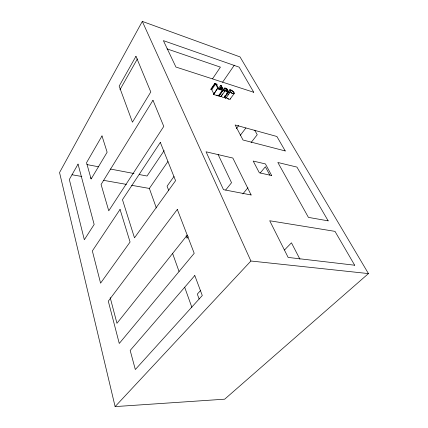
<?xml version="1.0" encoding="UTF-8"?>
<svg xmlns="http://www.w3.org/2000/svg" width="428" height="428" viewBox="0 0 428 428"><rect width="100%" height="100%" fill="white"/><g stroke="black" fill="none" stroke-linecap="round" stroke-linejoin="round"><path stroke-width="0.64" d="M220.693 85.311L221.03 85.942L221.736 86.167L221.41 85.541L220.693 85.311L218.574 88.387M234.175 93.614L234.298 93.299A3.547 1.412 36.1 0 0 233.672 91.806L230.665 89.698L229.627 89.596L229.205 90.083C229.585 92.138 231.837 93.775 233.875 93.796L234.175 93.614L229.911 99.35L228.242 99.023L226.369 97.718M230.211 99.168L230.339 98.841M142.31 21.4L59.551 172.554L115.116 406.6L224.689 399.18L368.449 273.588L240.022 56.908L142.31 21.4L250.91 261.01L368.449 273.588M119.958 89.698L137.409 58.887M164.17 150.597L147.034 176.02L139.202 174.528M212.582 78.747L220.404 67.142L167.048 48.894M213.93 94.053L211.716 89.687L210.876 89.168L214.749 83.476L216.9 84.161L216.327 85.445M211.047 89.5L214.926 83.808L214.749 83.476M211.716 89.687L215.6 83.995L214.926 83.808M216.194 85.193L216.9 84.161M220.479 89.655L221.19 88.628L221.517 88.73L222.298 90.292L218.36 95.952L213.62 94.502L217.413 88.543L217.879 88.484L215.6 83.995M213.62 94.502L217.413 88.543M156.332 207.944L149.361 188.443L167.947 161.479M222.576 82.224L234.335 65.163M219.168 89.377L220.944 86.809L222.009 86.98L224.16 90.634L224.909 91.111L220.96 96.749L218.911 95.931L223.213 90.19L221.768 87.312L220.944 86.809M219.334 89.698L221.11 87.13M219.992 89.875L221.768 87.312M220.8 89.757L221.517 88.73M219.034 96.156L222.854 90.276M224.015 90.426C224.502 87.772 226.08 87.596 227.268 90.094L226.556 91.116M221.158 95.92L222.592 93.871M224.026 91.822L224.743 90.8M226.696 91.373L227.407 90.351C224.684 89.179 226.519 92.384 228.001 91.453L227.407 90.351M224.416 96.546L225.133 95.53M226.567 93.491L228.001 91.453M224.251 97.386L228.199 91.785L229.836 92.657L225.877 98.253L224.251 97.386L222.432 97.247L221.099 95.952M224.545 97.841L228.499 92.239M227.867 94.882L228.584 93.866M174.009 176.464L167.081 186.185L168.744 190.524M236.32 128.705L238.701 125.538M240.22 135.43L245.875 128.004M251.124 142.519L257.223 134.734L254.714 130.166M187.277 235.084L116.946 323.295L110.189 297.572M188.293 236.705L187.047 238.262L186.1 235.785M225.711 189.989L231.532 182.719L218.12 154.54M242.837 193.921L247.935 187.774M260.267 172.928L265.371 166.781L269.768 174.999M200.721 290.307L197.319 294.116L199.143 299.054M115.116 406.6L250.91 261.01M284.529 249.963L291.457 242.815L299.921 259.197M228.199 91.785C226.118 92.865 222.924 88.516 227.268 90.094M225.085 88.896L224.32 88.553L224.202 88.018L225.583 88.082L226.926 88.789L229.017 92.159L229.836 92.657M217.365 95.246L216.712 95.193M72.006 174.758L81.839 176.496M90.362 178.005L91.672 178.235M103.474 180.327L126.415 184.382M131.663 185.313L149.361 188.443M86.948 164.571L98.708 166.813M110.461 169.049L133.975 173.527M213.486 94.251L213.759 94.304M218.911 95.931L219.275 95.84L218.986 95.166M217.033 84.412L216.6 84.6L218.869 88.976C219.478 89.222 222.244 90.367 221.19 88.628M225.064 97.761L225.877 98.253M210.876 89.168L211.946 89.506M217.547 88.799L222.298 90.292M222.972 90.501L224.909 91.111M228.327 98.793L228.803 98.991M227.412 98.103L227.857 98.488M220.8 96.434L220.96 96.749M172.521 253.237L179.043 271.48M184.666 287.209L191.862 307.336M230.034 90.11C233.19 97.536 235.582 90.549 230.034 90.11M135.965 56.282L119.166 86.119L132.439 122.194L150.79 91.972L135.965 56.282M78.04 164.122L69.331 179.487L84.327 239.75L94.155 224.475L78.04 164.122M102.003 135.933L86.542 162.704L91.116 179.032L107.128 152.224L102.003 135.933M152.978 100.275L101.083 184.479L108.76 210.806L163.78 126.404L152.978 100.275M160.329 142.412L122.467 199.673L134.488 237.824L175.571 180.675L160.329 142.412M120.049 209.426L92.346 250.942L100.58 283.159L130.075 242.013L120.049 209.426M177.31 209.415L108.295 301.168L119.262 343.454L194.21 253.301L177.31 209.415M194.794 275.541L130.176 350.441L135.323 369.525L202.284 295.513L194.794 275.541M354.678 265.221L288.14 257.426L269.71 220.757L334.99 231.366L354.678 265.221M328.164 220.853L308.417 217.381L277.847 162.48L296.946 167.097L328.164 220.853M251.118 194.97L223.48 189.674L206.05 151.796L232.848 158.05L251.118 194.97M271.678 175.55L259.341 172.805L253.199 161.051L265.435 163.935L271.678 175.55M285.235 150.95L243.008 139.999L235.143 124.981L276.889 136.489L285.235 150.95M253.745 92.271L175.924 67.035L163.384 40.633L239.15 67.153L253.745 92.271"/></g></svg>
